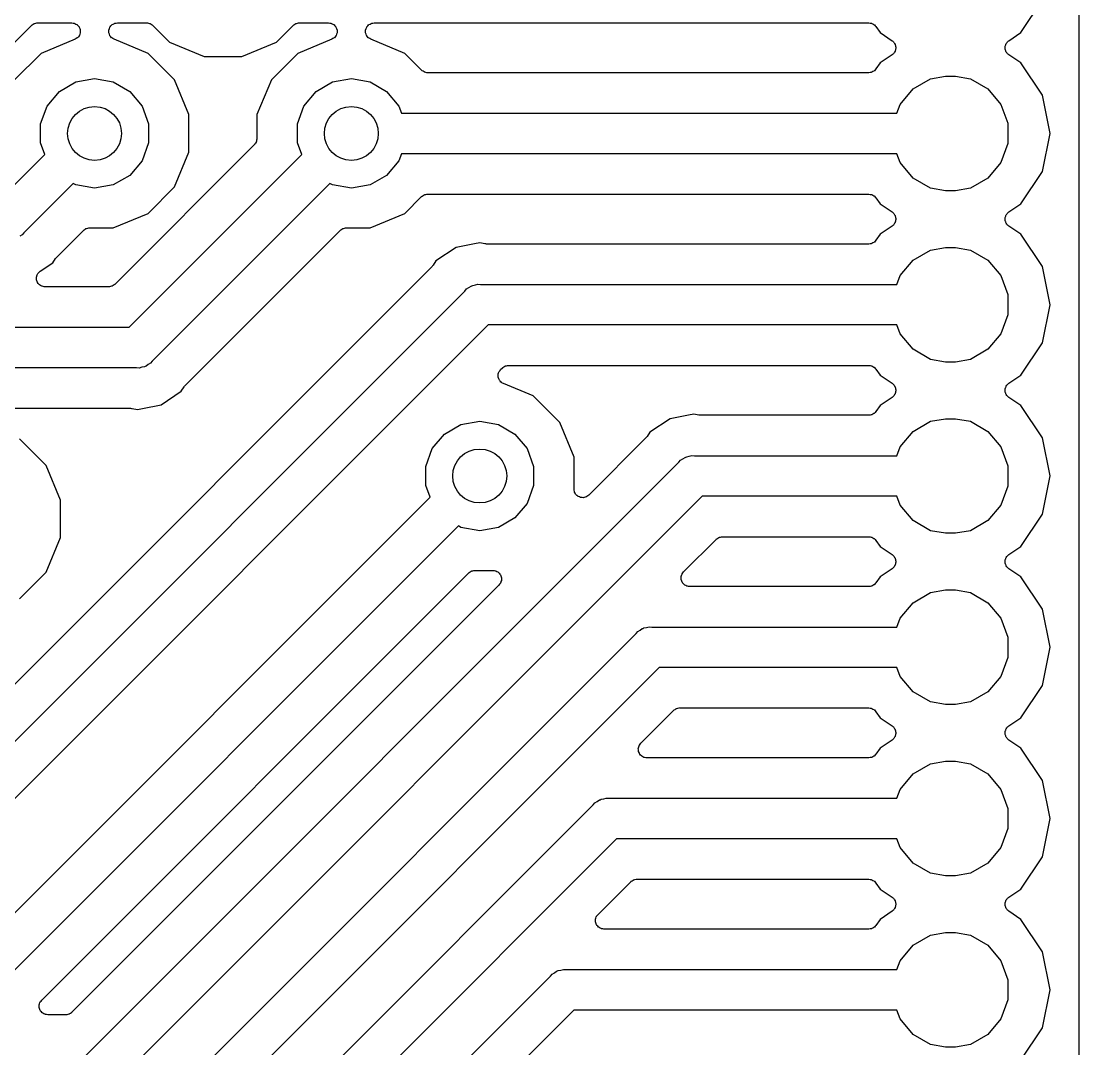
# Model space of a CAD drawing. Extents: x 64 to 244, y -149 to -41.
# Drawn here: x 114.48 to 130.18, y -89.14 to -73.9 of the extents above; entities that cross this region are included whole.
import ezdxf

# ---------------------------------------------------------------- set-up
doc = ezdxf.new("R2010")
doc.units = 0
doc.header["$MEASUREMENT"] = 0
doc.layers.add('BLACK', color=7, linetype='CONTINUOUS')

msp = doc.modelspace()

# ---------------------------------------------------------------- linework, layer by layer
at = {"layer": 'BLACK', "linetype": 'CONTINUOUS'}
for p, q in [((130.175, -41.402), (130.175, -148.463)), ((129.315, -74.0704), (129.636, -73.5908)), ((113.103, -75.4949), (114.636, -73.9622)), ((114.636, -73.9622), (114.64, -73.959)), ((114.64, -73.959), (114.644, -73.9547)), ((114.644, -73.9547), (114.658, -73.9464)), ((114.658, -73.9464), (114.672, -73.9369)), ((114.672, -73.9369), (114.677, -73.9355)), ((114.677, -73.9355), (114.682, -73.9327)), ((114.682, -73.9327), (114.698, -73.9298)), ((114.698, -73.9298), (114.714, -73.9255)), ((114.714, -73.9255), (114.72, -73.926)), ((114.72, -73.926), (114.725, -73.925)), ((114.725, -73.925), (115.232, -73.925)), ((115.232, -73.925), (115.251, -73.9284)), ((115.251, -73.9284), (115.271, -73.9309)), ((115.271, -73.9309), (115.273, -73.9322)), ((115.273, -73.9322), (115.276, -73.9327)), ((115.276, -73.9327), (115.293, -73.9423)), ((115.293, -73.9423), (115.31, -73.9512)), ((115.31, -73.9512), (115.312, -73.9533)), ((115.312, -73.9533), (115.314, -73.9547)), ((115.314, -73.9547), (115.327, -73.9695)), ((115.327, -73.9695), (115.34, -73.9838)), ((115.34, -73.9838), (115.341, -73.9864)), ((115.341, -73.9864), (115.342, -73.9885)), ((115.342, -73.9885), (115.349, -74.0067)), ((115.349, -74.0067), (115.356, -74.0245)), ((115.358, -74.0741), (115.351, -74.0922)), ((115.356, -74.0245), (115.357, -74.0273)), ((115.357, -74.0273), (115.358, -74.0299)), ((115.358, -74.0299), (115.358, -74.0493)), ((115.358, -74.0493), (115.358, -74.0686)), ((115.358, -74.0686), (115.358, -74.0712)), ((115.358, -74.0712), (115.358, -74.0741)), ((115.782, -74.0299), (115.783, -74.0273)), ((115.782, -74.0493), (115.782, -74.0299)), ((115.782, -74.0686), (115.782, -74.0493)), ((115.782, -74.0712), (115.782, -74.0686)), ((115.782, -74.0741), (115.782, -74.0712)), ((115.789, -74.0922), (115.782, -74.0741)), ((115.783, -74.0273), (115.784, -74.0245)), ((115.784, -74.0245), (115.791, -74.0067)), ((115.791, -74.0067), (115.798, -73.9885)), ((115.798, -73.9885), (115.799, -73.9864)), ((115.799, -73.9864), (115.8, -73.9838)), ((115.8, -73.9838), (115.813, -73.9695)), ((115.813, -73.9695), (115.826, -73.9547)), ((115.826, -73.9547), (115.828, -73.9533)), ((115.828, -73.9533), (115.83, -73.9512)), ((115.83, -73.9512), (115.847, -73.9423)), ((115.847, -73.9423), (115.864, -73.9327)), ((115.864, -73.9327), (115.867, -73.9322)), ((115.867, -73.9322), (115.869, -73.9309)), ((115.869, -73.9309), (115.889, -73.9284)), ((115.889, -73.9284), (115.908, -73.925)), ((115.908, -73.925), (116.342, -73.925)), ((116.342, -73.925), (116.348, -73.926)), ((116.348, -73.926), (116.354, -73.9255)), ((116.354, -73.9255), (116.37, -73.9298)), ((116.37, -73.9298), (116.386, -73.9327)), ((116.386, -73.9327), (116.391, -73.9355)), ((116.391, -73.9355), (116.396, -73.9369)), ((116.396, -73.9369), (116.41, -73.9464)), ((116.41, -73.9464), (116.424, -73.9547)), ((116.424, -73.9547), (116.428, -73.959)), ((116.428, -73.959), (116.432, -73.9622)), ((116.432, -73.9622), (116.682, -74.2119)), ((118.268, -74.2119), (118.518, -73.9622)), ((118.518, -73.9622), (118.522, -73.959)), ((118.522, -73.959), (118.526, -73.9547)), ((118.526, -73.9547), (118.54, -73.9464)), ((118.54, -73.9464), (118.554, -73.9369)), ((118.554, -73.9369), (118.559, -73.9355)), ((118.559, -73.9355), (118.564, -73.9327)), ((118.564, -73.9327), (118.58, -73.9298)), ((118.58, -73.9298), (118.596, -73.9255)), ((118.596, -73.9255), (118.602, -73.926)), ((118.602, -73.926), (118.608, -73.925)), ((118.608, -73.925), (119.042, -73.925)), ((119.042, -73.925), (119.061, -73.9284)), ((119.061, -73.9284), (119.081, -73.9309)), ((119.081, -73.9309), (119.083, -73.9322)), ((119.083, -73.9322), (119.086, -73.9327)), ((119.086, -73.9327), (119.103, -73.9423)), ((119.103, -73.9423), (119.12, -73.9512)), ((119.12, -73.9512), (119.122, -73.9533)), ((119.122, -73.9533), (119.124, -73.9547)), ((119.124, -73.9547), (119.137, -73.9695)), ((119.137, -73.9695), (119.15, -73.9838)), ((119.15, -73.9838), (119.151, -73.9864)), ((119.151, -73.9864), (119.152, -73.9885)), ((119.152, -73.9885), (119.159, -74.0067)), ((119.159, -74.0067), (119.166, -74.0245)), ((119.168, -74.0741), (119.161, -74.0922)), ((119.166, -74.0245), (119.167, -74.0273)), ((119.167, -74.0273), (119.168, -74.0299)), ((119.168, -74.0299), (119.168, -74.0493)), ((119.168, -74.0493), (119.168, -74.0686)), ((119.168, -74.0686), (119.168, -74.0712)), ((119.168, -74.0712), (119.168, -74.0741)), ((119.592, -74.0299), (119.593, -74.0273)), ((119.592, -74.0493), (119.592, -74.0299)), ((119.592, -74.0686), (119.592, -74.0493)), ((119.592, -74.0712), (119.592, -74.0686)), ((119.592, -74.0741), (119.592, -74.0712)), ((119.599, -74.0922), (119.592, -74.0741)), ((119.593, -74.0273), (119.594, -74.0245)), ((119.594, -74.0245), (119.601, -74.0067)), ((119.601, -74.0067), (119.608, -73.9885)), ((119.608, -73.9885), (119.609, -73.9864)), ((119.609, -73.9864), (119.61, -73.9838)), ((119.61, -73.9838), (119.623, -73.9695)), ((119.623, -73.9695), (119.636, -73.9547)), ((119.636, -73.9547), (119.638, -73.9533)), ((119.638, -73.9533), (119.64, -73.9512)), ((119.64, -73.9512), (119.657, -73.9423)), ((119.657, -73.9423), (119.674, -73.9327)), ((119.674, -73.9327), (119.677, -73.9322)), ((119.677, -73.9322), (119.679, -73.9309)), ((119.679, -73.9309), (119.699, -73.9284)), ((119.699, -73.9284), (119.718, -73.925)), ((119.718, -73.925), (127.06, -73.925)), ((127.06, -73.925), (127.077, -73.9281)), ((127.077, -73.9281), (127.095, -73.9301)), ((127.095, -73.9301), (127.099, -73.9319)), ((127.099, -73.9319), (127.103, -73.9327)), ((127.103, -73.9327), (127.119, -73.9416)), ((127.119, -73.9416), (127.135, -73.9496)), ((127.135, -73.9496), (127.138, -73.9526)), ((127.138, -73.9526), (127.141, -73.9547)), ((127.141, -73.9547), (127.153, -73.9685)), ((127.153, -73.9685), (127.165, -73.9814)), ((127.165, -73.9814), (127.225, -74.0704)), ((127.225, -74.0704), (127.403, -74.1894)), ((129.137, -74.1894), (129.315, -74.0704)), ((115.281, -74.1693), (114.777, -74.3781)), ((115.297, -74.1589), (115.281, -74.1693)), ((115.314, -74.1493), (115.297, -74.1589)), ((115.316, -74.1471), (115.314, -74.1493)), ((115.318, -74.1456), (115.316, -74.1471)), ((115.33, -74.1303), (115.318, -74.1456)), ((115.342, -74.1155), (115.33, -74.1303)), ((115.343, -74.1129), (115.342, -74.1155)), ((115.345, -74.1106), (115.343, -74.1129)), ((115.351, -74.0922), (115.345, -74.1106)), ((115.795, -74.1106), (115.789, -74.0922)), ((115.797, -74.1129), (115.795, -74.1106)), ((115.798, -74.1155), (115.797, -74.1129)), ((115.81, -74.1303), (115.798, -74.1155)), ((115.822, -74.1456), (115.81, -74.1303)), ((115.824, -74.1471), (115.822, -74.1456)), ((115.826, -74.1493), (115.824, -74.1471)), ((115.843, -74.159), (115.826, -74.1493)), ((115.859, -74.1693), (115.843, -74.159)), ((116.363, -74.3781), (115.859, -74.1693)), ((116.682, -74.2119), (117.197, -74.425)), ((117.753, -74.425), (118.268, -74.2119)), ((119.091, -74.1693), (118.587, -74.3781)), ((119.107, -74.1589), (119.091, -74.1693)), ((119.124, -74.1493), (119.107, -74.1589)), ((119.126, -74.1471), (119.124, -74.1493)), ((119.128, -74.1456), (119.126, -74.1471)), ((119.14, -74.1303), (119.128, -74.1456)), ((119.152, -74.1155), (119.14, -74.1303)), ((119.153, -74.1129), (119.152, -74.1155)), ((119.155, -74.1106), (119.153, -74.1129)), ((119.161, -74.0922), (119.155, -74.1106)), ((119.605, -74.1106), (119.599, -74.0922)), ((119.607, -74.1129), (119.605, -74.1106)), ((119.608, -74.1155), (119.607, -74.1129)), ((119.62, -74.1303), (119.608, -74.1155)), ((119.632, -74.1456), (119.62, -74.1303)), ((119.634, -74.1471), (119.632, -74.1456)), ((119.636, -74.1493), (119.634, -74.1471)), ((119.653, -74.159), (119.636, -74.1493)), ((119.669, -74.1693), (119.653, -74.159)), ((120.173, -74.3781), (119.669, -74.1693)), ((127.403, -74.1894), (127.413, -74.199)), ((127.413, -74.199), (127.424, -74.2072)), ((127.424, -74.2072), (127.429, -74.2141)), ((127.429, -74.2141), (127.435, -74.2199)), ((127.435, -74.2199), (127.441, -74.2323)), ((127.441, -74.2323), (127.448, -74.2439)), ((129.092, -74.2439), (129.099, -74.2323)), ((129.099, -74.2323), (129.105, -74.2199)), ((129.105, -74.2199), (129.111, -74.2141)), ((129.111, -74.2141), (129.116, -74.2072)), ((129.116, -74.2072), (129.127, -74.199)), ((129.127, -74.199), (129.137, -74.1894)), ((114.777, -74.3781), (114.383, -74.772)), ((116.757, -74.772), (116.363, -74.3781)), ((118.587, -74.3781), (118.193, -74.772)), ((120.423, -74.6278), (120.173, -74.3781)), ((127.413, -74.391), (127.403, -74.4006)), ((127.424, -74.3828), (127.413, -74.391)), ((127.429, -74.3759), (127.424, -74.3828)), ((127.435, -74.3701), (127.429, -74.3759)), ((127.441, -74.3577), (127.435, -74.3701)), ((127.448, -74.3461), (127.441, -74.3577)), ((127.448, -74.2439), (127.45, -74.252)), ((127.45, -74.338), (127.448, -74.3461)), ((127.45, -74.252), (127.454, -74.2595)), ((127.454, -74.3305), (127.45, -74.338)), ((127.454, -74.2595), (127.456, -74.2732)), ((127.456, -74.3168), (127.454, -74.3305)), ((127.456, -74.2732), (127.459, -74.2867)), ((127.459, -74.3033), (127.456, -74.3168)), ((127.459, -74.2867), (127.458, -74.295)), ((127.458, -74.295), (127.459, -74.3033)), ((129.081, -74.2867), (129.084, -74.2732)), ((129.082, -74.295), (129.081, -74.2867)), ((129.081, -74.3033), (129.082, -74.295)), ((129.084, -74.3168), (129.081, -74.3033)), ((129.084, -74.2732), (129.086, -74.2595)), ((129.086, -74.3305), (129.084, -74.3168)), ((129.086, -74.2595), (129.09, -74.252)), ((129.09, -74.338), (129.086, -74.3305)), ((129.09, -74.252), (129.092, -74.2439)), ((129.092, -74.3461), (129.09, -74.338)), ((129.099, -74.3577), (129.092, -74.3461)), ((129.105, -74.3701), (129.099, -74.3577)), ((129.111, -74.3759), (129.105, -74.3701)), ((129.116, -74.3828), (129.111, -74.3759)), ((129.127, -74.391), (129.116, -74.3828)), ((129.137, -74.4006), (129.127, -74.391)), ((117.197, -74.425), (117.753, -74.425)), ((127.225, -74.5196), (127.165, -74.6086)), ((127.403, -74.4006), (127.225, -74.5196)), ((129.315, -74.5196), (129.137, -74.4006)), ((129.636, -74.9992), (129.315, -74.5196)), ((120.427, -74.631), (120.423, -74.6278)), ((120.431, -74.6353), (120.427, -74.631)), ((120.445, -74.6436), (120.431, -74.6353)), ((120.459, -74.6531), (120.445, -74.6436)), ((120.464, -74.6545), (120.459, -74.6531)), ((120.469, -74.6573), (120.464, -74.6545)), ((120.485, -74.6602), (120.469, -74.6573)), ((120.501, -74.6645), (120.485, -74.6602)), ((120.507, -74.664), (120.501, -74.6645)), ((120.513, -74.665), (120.507, -74.664)), ((127.06, -74.665), (120.513, -74.665)), ((127.077, -74.6619), (127.06, -74.665)), ((127.095, -74.6599), (127.077, -74.6619)), ((127.099, -74.6581), (127.095, -74.6599)), ((127.103, -74.6573), (127.099, -74.6581)), ((127.119, -74.6484), (127.103, -74.6573)), ((127.135, -74.6404), (127.119, -74.6484)), ((127.138, -74.6374), (127.135, -74.6404)), ((127.141, -74.6353), (127.138, -74.6374)), ((127.153, -74.6215), (127.141, -74.6353)), ((127.165, -74.6086), (127.153, -74.6215)), ((115.048, -74.9427), (115.292, -74.8016)), ((115.292, -74.8016), (115.57, -74.7527)), ((115.57, -74.7527), (115.848, -74.8016)), ((115.848, -74.8016), (116.092, -74.9427)), ((116.97, -75.2865), (116.757, -74.772)), ((118.193, -74.772), (117.98, -75.2865)), ((118.858, -74.9427), (119.102, -74.8016)), ((119.102, -74.8016), (119.38, -74.7527)), ((119.38, -74.7527), (119.658, -74.8016)), ((119.658, -74.8016), (119.902, -74.9427)), ((127.715, -74.9038), (127.975, -74.7539)), ((127.975, -74.7539), (128.196, -74.715)), ((128.196, -74.715), (128.344, -74.715)), ((128.344, -74.715), (128.565, -74.7539)), ((128.565, -74.7539), (128.825, -74.9038)), ((114.866, -75.1588), (115.048, -74.9427)), ((116.092, -74.9427), (116.274, -75.1588)), ((118.676, -75.1588), (118.858, -74.9427)), ((119.902, -74.9427), (120.084, -75.1588)), ((127.523, -75.1334), (127.715, -74.9038)), ((128.825, -74.9038), (129.017, -75.1334)), ((129.748, -75.565), (129.636, -74.9992)), ((114.77, -75.4239), (114.866, -75.1588)), ((116.274, -75.1588), (116.37, -75.4239)), ((118.58, -75.4239), (118.676, -75.1588)), ((120.084, -75.1588), (120.122, -75.265)), ((127.475, -75.265), (127.523, -75.1334)), ((129.017, -75.1334), (129.12, -75.4151)), ((116.97, -75.8435), (116.97, -75.2865)), ((117.98, -75.2865), (117.98, -75.6396)), ((120.122, -75.265), (127.475, -75.265)), ((114.77, -75.7061), (114.77, -75.4239)), ((116.37, -75.4239), (116.37, -75.7061)), ((118.58, -75.7061), (118.58, -75.4239)), ((129.12, -75.4151), (129.12, -75.7149)), ((117.98, -75.6396), (117.979, -75.6451)), ((117.979, -75.6451), (117.98, -75.6507)), ((129.636, -76.1308), (129.748, -75.565)), ((114.833, -75.8781), (114.77, -75.7061)), ((117.943, -75.7294), (115.869, -77.8028)), ((116.37, -75.7061), (116.274, -75.9712)), ((117.946, -75.7248), (117.943, -75.7294)), ((117.95, -75.7212), (117.946, -75.7248)), ((117.959, -75.7069), (117.95, -75.7212)), ((117.968, -75.6933), (117.959, -75.7069)), ((117.97, -75.6879), (117.968, -75.6933)), ((117.972, -75.683), (117.97, -75.6879)), ((117.975, -75.6667), (117.972, -75.683)), ((117.98, -75.6507), (117.975, -75.6667)), ((118.643, -75.8781), (118.58, -75.7061)), ((129.12, -75.7149), (129.017, -75.9966)), ((114.176, -76.535), (114.833, -75.8781)), ((116.081, -78.44), (118.643, -75.8781)), ((116.757, -76.358), (116.97, -75.8435)), ((120.122, -75.865), (120.084, -75.9712)), ((127.475, -75.865), (120.122, -75.865)), ((127.523, -75.9966), (127.475, -75.865)), ((116.274, -75.9712), (116.092, -76.1873)), ((120.084, -75.9712), (119.902, -76.1873)), ((127.715, -76.2262), (127.523, -75.9966)), ((129.017, -75.9966), (128.825, -76.2262)), ((116.092, -76.1873), (115.848, -76.3284)), ((119.902, -76.1873), (119.658, -76.3284)), ((127.975, -76.3761), (127.715, -76.2262)), ((128.825, -76.2262), (128.565, -76.3761)), ((129.315, -76.6104), (129.636, -76.1308)), ((115.253, -76.3059), (114.521, -77.0379)), ((115.292, -76.3284), (115.253, -76.3059)), ((115.57, -76.3773), (115.292, -76.3284)), ((115.848, -76.3284), (115.57, -76.3773)), ((116.363, -76.7519), (116.757, -76.358)), ((119.063, -76.3059), (116.426, -78.9429)), ((119.102, -76.3284), (119.063, -76.3059)), ((119.38, -76.3773), (119.102, -76.3284)), ((119.658, -76.3284), (119.38, -76.3773)), ((128.196, -76.415), (127.975, -76.3761)), ((128.344, -76.415), (128.196, -76.415)), ((128.565, -76.3761), (128.344, -76.415)), ((120.173, -76.7519), (120.423, -76.5022)), ((120.423, -76.5022), (120.427, -76.499)), ((120.427, -76.499), (120.431, -76.4947)), ((120.431, -76.4947), (120.445, -76.4864)), ((120.445, -76.4864), (120.459, -76.4769)), ((120.459, -76.4769), (120.464, -76.4755)), ((120.464, -76.4755), (120.469, -76.4727)), ((120.469, -76.4727), (120.485, -76.4698)), ((120.485, -76.4698), (120.501, -76.4655)), ((120.501, -76.4655), (120.507, -76.466)), ((120.507, -76.466), (120.513, -76.465)), ((120.513, -76.465), (127.06, -76.465)), ((127.06, -76.465), (127.077, -76.4681)), ((127.077, -76.4681), (127.095, -76.4701)), ((127.095, -76.4701), (127.099, -76.4719)), ((127.099, -76.4719), (127.103, -76.4727)), ((127.103, -76.4727), (127.119, -76.4816)), ((127.119, -76.4816), (127.135, -76.4896)), ((127.135, -76.4896), (127.138, -76.4926)), ((127.138, -76.4926), (127.141, -76.4947)), ((127.141, -76.4947), (127.153, -76.5085)), ((127.153, -76.5085), (127.165, -76.5214)), ((127.165, -76.5214), (127.225, -76.6104)), ((127.225, -76.6104), (127.403, -76.7294)), ((127.403, -76.7294), (127.413, -76.739)), ((127.413, -76.739), (127.424, -76.7472)), ((129.116, -76.7472), (129.127, -76.739)), ((129.127, -76.739), (129.137, -76.7294)), ((129.137, -76.7294), (129.315, -76.6104)), ((115.848, -76.965), (116.363, -76.7519)), ((119.658, -76.965), (120.173, -76.7519)), ((127.424, -76.7472), (127.429, -76.7541)), ((127.429, -76.7541), (127.435, -76.7599)), ((127.435, -76.7599), (127.441, -76.7723)), ((127.441, -76.8977), (127.435, -76.9101)), ((127.441, -76.7723), (127.448, -76.7839)), ((127.448, -76.8861), (127.441, -76.8977)), ((127.448, -76.7839), (127.45, -76.792)), ((127.45, -76.878), (127.448, -76.8861)), ((127.45, -76.792), (127.454, -76.7995)), ((127.454, -76.8705), (127.45, -76.878)), ((127.454, -76.7995), (127.456, -76.8132)), ((127.456, -76.8568), (127.454, -76.8705)), ((127.456, -76.8132), (127.459, -76.8267)), ((127.459, -76.8433), (127.456, -76.8568)), ((127.459, -76.8267), (127.458, -76.835)), ((127.458, -76.835), (127.459, -76.8433)), ((129.081, -76.8267), (129.084, -76.8132)), ((129.082, -76.835), (129.081, -76.8267)), ((129.081, -76.8433), (129.082, -76.835)), ((129.084, -76.8568), (129.081, -76.8433)), ((129.084, -76.8132), (129.086, -76.7995)), ((129.086, -76.8705), (129.084, -76.8568)), ((129.086, -76.7995), (129.09, -76.792)), ((129.09, -76.878), (129.086, -76.8705)), ((129.09, -76.792), (129.092, -76.7839)), ((129.092, -76.8861), (129.09, -76.878)), ((129.092, -76.7839), (129.099, -76.7723)), ((129.099, -76.8977), (129.092, -76.8861)), ((129.099, -76.7723), (129.105, -76.7599)), ((129.105, -76.9101), (129.099, -76.8977)), ((129.105, -76.7599), (129.111, -76.7541)), ((129.111, -76.7541), (129.116, -76.7472)), ((114.521, -77.0379), (114.496, -77.0684)), ((115.008, -77.3999), (115.406, -77.0022)), ((115.406, -77.0022), (115.41, -76.999)), ((115.41, -76.999), (115.414, -76.9947)), ((115.414, -76.9947), (115.428, -76.9864)), ((115.428, -76.9864), (115.442, -76.9769)), ((115.442, -76.9769), (115.447, -76.9755)), ((115.447, -76.9755), (115.452, -76.9727)), ((115.452, -76.9727), (115.468, -76.9698)), ((115.468, -76.9698), (115.484, -76.9655)), ((115.484, -76.9655), (115.49, -76.966)), ((115.49, -76.966), (115.495, -76.965)), ((115.495, -76.965), (115.848, -76.965)), ((116.913, -79.3049), (119.216, -77.0022)), ((119.216, -77.0022), (119.22, -76.999)), ((119.22, -76.999), (119.224, -76.9947)), ((119.224, -76.9947), (119.238, -76.9864)), ((119.238, -76.9864), (119.252, -76.9769)), ((119.252, -76.9769), (119.257, -76.9755)), ((119.257, -76.9755), (119.262, -76.9727)), ((119.262, -76.9727), (119.278, -76.9698)), ((119.278, -76.9698), (119.294, -76.9655)), ((119.294, -76.9655), (119.3, -76.966)), ((119.3, -76.966), (119.305, -76.965)), ((119.305, -76.965), (119.658, -76.965)), ((127.225, -77.0596), (127.165, -77.1486)), ((127.403, -76.9406), (127.225, -77.0596)), ((127.413, -76.931), (127.403, -76.9406)), ((127.424, -76.9228), (127.413, -76.931)), ((127.429, -76.9159), (127.424, -76.9228)), ((127.435, -76.9101), (127.429, -76.9159)), ((129.111, -76.9159), (129.105, -76.9101)), ((129.116, -76.9228), (129.111, -76.9159)), ((129.127, -76.931), (129.116, -76.9228)), ((129.137, -76.9406), (129.127, -76.931)), ((129.315, -77.0596), (129.137, -76.9406)), ((129.636, -77.5392), (129.315, -77.0596)), ((114.496, -77.0684), (114.461, -77.0883)), ((121.209, -77.2026), (120.934, -77.2572)), ((121.285, -77.1874), (121.209, -77.2026)), ((121.361, -77.2026), (121.285, -77.1874)), ((121.374, -77.2028), (121.361, -77.2026)), ((121.386, -77.205), (121.374, -77.2028)), ((127.06, -77.205), (121.386, -77.205)), ((127.077, -77.2019), (127.06, -77.205)), ((127.095, -77.1999), (127.077, -77.2019)), ((127.099, -77.1981), (127.095, -77.1999)), ((127.103, -77.1973), (127.099, -77.1981)), ((127.119, -77.1884), (127.103, -77.1973)), ((127.135, -77.1804), (127.119, -77.1884)), ((127.138, -77.1774), (127.135, -77.1804)), ((127.141, -77.1753), (127.138, -77.1774)), ((127.153, -77.1615), (127.141, -77.1753)), ((127.165, -77.1486), (127.153, -77.1615)), ((120.934, -77.2572), (120.636, -77.4561)), ((127.715, -77.4438), (127.975, -77.2939)), ((127.975, -77.2939), (128.196, -77.255)), ((128.196, -77.255), (128.344, -77.255)), ((128.344, -77.255), (128.565, -77.2939)), ((128.565, -77.2939), (128.825, -77.4438)), ((114.764, -77.6074), (114.949, -77.4839)), ((114.949, -77.4839), (114.992, -77.4191)), ((114.992, -77.4191), (115.001, -77.4101)), ((115.001, -77.4101), (115.008, -77.3999)), ((120.584, -77.5299), (120.577, -77.5401)), ((120.593, -77.5209), (120.584, -77.5299)), ((120.636, -77.4561), (120.593, -77.5209)), ((127.523, -77.6734), (127.715, -77.4438)), ((128.825, -77.4438), (129.017, -77.6734)), ((120.577, -77.5401), (112.44, -85.6768)), ((114.709, -77.6909), (114.712, -77.6844)), ((114.712, -77.6844), (114.713, -77.6775)), ((114.713, -77.6775), (114.719, -77.6638)), ((114.719, -77.6638), (114.725, -77.6495)), ((114.725, -77.6495), (114.729, -77.6442)), ((114.729, -77.6442), (114.732, -77.6379)), ((114.732, -77.6379), (114.743, -77.6274)), ((114.743, -77.6274), (114.753, -77.6157)), ((114.753, -77.6157), (114.759, -77.6122)), ((114.759, -77.6122), (114.764, -77.6074)), ((127.475, -77.805), (127.523, -77.6734)), ((129.017, -77.6734), (129.12, -77.9551)), ((129.748, -78.105), (129.636, -77.5392)), ((114.708, -77.7213), (114.709, -77.7062)), ((114.709, -77.7281), (114.708, -77.7213)), ((114.709, -77.7062), (114.709, -77.6909)), ((114.709, -77.7351), (114.709, -77.7281)), ((114.715, -77.7494), (114.709, -77.7351)), ((114.718, -77.7641), (114.715, -77.7494)), ((114.722, -77.7699), (114.718, -77.7641)), ((114.725, -77.7765), (114.722, -77.7699)), ((114.734, -77.7882), (114.725, -77.7765)), ((114.743, -77.8008), (114.734, -77.7882)), ((114.748, -77.8049), (114.743, -77.8008)), ((114.753, -77.8103), (114.748, -77.8049)), ((114.766, -77.8179), (114.753, -77.8103)), ((114.778, -77.8269), (114.766, -77.8179)), ((114.785, -77.8289), (114.778, -77.8269)), ((114.791, -77.8323), (114.785, -77.8289)), ((114.806, -77.835), (114.791, -77.8323)), ((114.821, -77.8392), (114.806, -77.835)), ((114.828, -77.8388), (114.821, -77.8392)), ((114.835, -77.84), (114.828, -77.8388)), ((115.78, -77.84), (114.835, -77.84)), ((115.785, -77.839), (115.78, -77.84)), ((115.791, -77.8395), (115.785, -77.839)), ((115.807, -77.8352), (115.791, -77.8395)), ((115.823, -77.8323), (115.807, -77.8352)), ((115.828, -77.8295), (115.823, -77.8323)), ((115.833, -77.8281), (115.828, -77.8295)), ((115.847, -77.8186), (115.833, -77.8281)), ((115.861, -77.8103), (115.847, -77.8186)), ((115.865, -77.806), (115.861, -77.8103)), ((115.869, -77.8028), (115.865, -77.806)), ((121.124, -77.8517), (121.156, -77.8289)), ((121.156, -77.8289), (121.169, -77.8254)), ((121.169, -77.8254), (121.181, -77.8187)), ((121.181, -77.8187), (121.22, -77.8118)), ((121.22, -77.8118), (121.258, -77.8015)), ((121.258, -77.8015), (121.298, -77.805)), ((121.298, -77.805), (127.475, -77.805)), ((112.652, -86.314), (121.064, -77.9021)), ((121.064, -77.9021), (121.089, -77.8716)), ((121.089, -77.8716), (121.124, -77.8517)), ((129.12, -77.9551), (129.12, -78.2549)), ((129.636, -78.6708), (129.748, -78.105)), ((129.12, -78.2549), (129.017, -78.5366)), ((99.8193, -78.44), (116.081, -78.44)), ((121.409, -78.405), (112.997, -86.8169)), ((127.475, -78.405), (121.409, -78.405)), ((127.523, -78.5366), (127.475, -78.405)), ((127.715, -78.7662), (127.523, -78.5366)), ((129.017, -78.5366), (128.825, -78.7662)), ((127.975, -78.9161), (127.715, -78.7662)), ((128.825, -78.7662), (128.565, -78.9161)), ((129.315, -79.1504), (129.636, -78.6708)), ((116.426, -78.9429), (116.401, -78.9734)), ((128.196, -78.955), (127.975, -78.9161)), ((128.565, -78.9161), (128.344, -78.955)), ((116.192, -79.04), (99.7081, -79.04)), ((116.232, -79.0435), (116.192, -79.04)), ((116.27, -79.0332), (116.232, -79.0435)), ((116.309, -79.0263), (116.27, -79.0332)), ((116.321, -79.0196), (116.309, -79.0263)), ((116.334, -79.0161), (116.321, -79.0196)), ((116.366, -78.9933), (116.334, -79.0161)), ((116.401, -78.9734), (116.366, -78.9933)), ((121.57, -79.1041), (121.574, -79.0972)), ((121.574, -79.0972), (121.578, -79.0895)), ((121.578, -79.0895), (121.587, -79.0793)), ((121.587, -79.0793), (121.595, -79.0679)), ((121.595, -79.0679), (121.621, -79.0422)), ((121.621, -79.0422), (121.625, -79.039)), ((121.625, -79.039), (121.629, -79.0347)), ((121.629, -79.0347), (121.643, -79.0264)), ((121.643, -79.0264), (121.657, -79.0169)), ((121.657, -79.0169), (121.662, -79.0155)), ((121.662, -79.0155), (121.667, -79.0127)), ((121.667, -79.0127), (121.683, -79.0098)), ((121.683, -79.0098), (121.699, -79.0055)), ((121.699, -79.0055), (121.705, -79.006)), ((121.705, -79.006), (121.71, -79.005)), ((121.71, -79.005), (127.06, -79.005)), ((127.06, -79.005), (127.077, -79.0081)), ((127.077, -79.0081), (127.095, -79.0101)), ((127.095, -79.0101), (127.099, -79.0119)), ((127.099, -79.0119), (127.103, -79.0127)), ((127.103, -79.0127), (127.119, -79.0216)), ((127.119, -79.0216), (127.135, -79.0296)), ((127.135, -79.0296), (127.138, -79.0326)), ((127.138, -79.0326), (127.141, -79.0347)), ((127.141, -79.0347), (127.153, -79.0485)), ((127.153, -79.0485), (127.165, -79.0614)), ((127.165, -79.0614), (127.225, -79.1504)), ((128.344, -78.955), (128.196, -78.955)), ((121.558, -79.1467), (121.56, -79.1386)), ((121.559, -79.1605), (121.558, -79.1467)), ((121.559, -79.1743), (121.559, -79.1605)), ((121.561, -79.1823), (121.559, -79.1743)), ((121.56, -79.1386), (121.561, -79.1302)), ((121.561, -79.1302), (121.566, -79.1174)), ((121.562, -79.1906), (121.561, -79.1823)), ((121.568, -79.2032), (121.562, -79.1906)), ((121.566, -79.1174), (121.57, -79.1041)), ((121.572, -79.2164), (121.568, -79.2032)), ((121.577, -79.223), (121.572, -79.2164)), ((121.581, -79.2306), (121.577, -79.223)), ((121.59, -79.2404), (121.581, -79.2306)), ((121.599, -79.2514), (121.59, -79.2404)), ((121.606, -79.2559), (121.599, -79.2514)), ((121.612, -79.2618), (121.606, -79.2559)), ((127.225, -79.1504), (127.403, -79.2694)), ((129.137, -79.2694), (129.315, -79.1504)), ((116.556, -79.5878), (116.854, -79.3889)), ((116.854, -79.3889), (116.897, -79.3241)), ((116.897, -79.3241), (116.906, -79.3151)), ((116.906, -79.3151), (116.913, -79.3049)), ((121.624, -79.2676), (121.612, -79.2618)), ((121.636, -79.2751), (121.624, -79.2676)), ((122.078, -79.4581), (121.636, -79.2751)), ((127.403, -79.2694), (127.413, -79.279)), ((127.413, -79.279), (127.424, -79.2872)), ((127.424, -79.2872), (127.429, -79.2941)), ((127.429, -79.2941), (127.435, -79.2999)), ((127.435, -79.2999), (127.441, -79.3123)), ((127.441, -79.3123), (127.448, -79.3239)), ((127.448, -79.3239), (127.45, -79.332)), ((127.45, -79.332), (127.454, -79.3395)), ((127.454, -79.4105), (127.45, -79.418)), ((127.454, -79.3395), (127.456, -79.3532)), ((127.456, -79.3968), (127.454, -79.4105)), ((127.456, -79.3532), (127.459, -79.3667)), ((127.459, -79.3833), (127.456, -79.3968)), ((127.459, -79.3667), (127.458, -79.375)), ((127.458, -79.375), (127.459, -79.3833)), ((129.081, -79.3667), (129.084, -79.3532)), ((129.082, -79.375), (129.081, -79.3667)), ((129.081, -79.3833), (129.082, -79.375)), ((129.084, -79.3968), (129.081, -79.3833)), ((129.084, -79.3532), (129.086, -79.3395)), ((129.086, -79.4105), (129.084, -79.3968)), ((129.086, -79.3395), (129.09, -79.332)), ((129.09, -79.418), (129.086, -79.4105)), ((129.09, -79.332), (129.092, -79.3239)), ((129.092, -79.3239), (129.099, -79.3123)), ((129.099, -79.3123), (129.105, -79.2999)), ((129.105, -79.2999), (129.111, -79.2941)), ((129.111, -79.2941), (129.116, -79.2872)), ((129.116, -79.2872), (129.127, -79.279)), ((129.127, -79.279), (129.137, -79.2694)), ((122.472, -79.852), (122.078, -79.4581)), ((127.403, -79.4806), (127.225, -79.5996)), ((127.413, -79.471), (127.403, -79.4806)), ((127.424, -79.4628), (127.413, -79.471)), ((127.429, -79.4559), (127.424, -79.4628)), ((127.435, -79.4501), (127.429, -79.4559)), ((127.441, -79.4377), (127.435, -79.4501)), ((127.448, -79.4261), (127.441, -79.4377)), ((127.45, -79.418), (127.448, -79.4261)), ((129.092, -79.4261), (129.09, -79.418)), ((129.099, -79.4377), (129.092, -79.4261)), ((129.105, -79.4501), (129.099, -79.4377)), ((129.111, -79.4559), (129.105, -79.4501)), ((129.116, -79.4628), (129.111, -79.4559)), ((129.127, -79.471), (129.116, -79.4628)), ((129.137, -79.4806), (129.127, -79.471)), ((129.315, -79.5996), (129.137, -79.4806)), ((114.003, -79.64), (116.104, -79.64)), ((116.104, -79.64), (116.116, -79.6422)), ((116.116, -79.6422), (116.129, -79.6424)), ((116.129, -79.6424), (116.205, -79.6576)), ((116.205, -79.6576), (116.281, -79.6424)), ((116.281, -79.6424), (116.556, -79.5878)), ((116.281, -79.6424), (116.281, -79.6424)), ((124.46, -79.7274), (124.384, -79.7426)), ((124.536, -79.7426), (124.46, -79.7274)), ((127.135, -79.7204), (127.119, -79.7284)), ((127.138, -79.7174), (127.135, -79.7204)), ((127.141, -79.7153), (127.138, -79.7174)), ((127.153, -79.7015), (127.141, -79.7153)), ((127.165, -79.6886), (127.153, -79.7015)), ((127.225, -79.5996), (127.165, -79.6886)), ((129.636, -80.0792), (129.315, -79.5996)), ((120.763, -80.0227), (121.007, -79.8816)), ((121.007, -79.8816), (121.285, -79.8327)), ((121.285, -79.8327), (121.563, -79.8816)), ((121.563, -79.8816), (121.807, -80.0227)), ((122.685, -80.3665), (122.472, -79.852)), ((124.109, -79.7972), (123.811, -79.9961)), ((124.384, -79.7426), (124.109, -79.7972)), ((124.384, -79.7426), (124.384, -79.7426)), ((124.549, -79.7428), (124.536, -79.7426)), ((124.561, -79.745), (124.549, -79.7428)), ((127.06, -79.745), (124.561, -79.745)), ((127.077, -79.7419), (127.06, -79.745)), ((127.095, -79.7399), (127.077, -79.7419)), ((127.099, -79.7381), (127.095, -79.7399)), ((127.103, -79.7373), (127.099, -79.7381)), ((127.119, -79.7284), (127.103, -79.7373)), ((127.715, -79.9838), (127.975, -79.8339)), ((127.975, -79.8339), (128.196, -79.795)), ((128.196, -79.795), (128.344, -79.795)), ((128.344, -79.795), (128.565, -79.8339)), ((128.565, -79.8339), (128.825, -79.9838)), ((120.581, -80.2388), (120.763, -80.0227)), ((121.807, -80.0227), (121.989, -80.2388)), ((123.811, -79.9961), (123.768, -80.0609)), ((127.523, -80.2134), (127.715, -79.9838)), ((128.825, -79.9838), (129.017, -80.2134)), ((114.852, -80.487), (114.458, -80.0931)), ((123.752, -80.0801), (122.902, -80.9304)), ((123.759, -80.0699), (123.752, -80.0801)), ((123.768, -80.0609), (123.759, -80.0699)), ((129.748, -80.645), (129.636, -80.0792)), ((120.485, -80.5039), (120.581, -80.2388)), ((121.989, -80.2388), (122.085, -80.5039)), ((124.356, -80.3587), (124.395, -80.3518)), ((124.395, -80.3518), (124.433, -80.3415)), ((124.433, -80.3415), (124.473, -80.345)), ((124.473, -80.345), (127.475, -80.345)), ((127.475, -80.345), (127.523, -80.2134)), ((129.017, -80.2134), (129.12, -80.4951)), ((115.065, -81.0015), (114.852, -80.487)), ((115.446, -89.235), (124.239, -80.4421)), ((120.485, -80.7861), (120.485, -80.5039)), ((122.085, -80.5039), (122.085, -80.7861)), ((122.685, -80.8406), (122.685, -80.3665)), ((124.239, -80.4421), (124.264, -80.4116)), ((124.264, -80.4116), (124.299, -80.3917)), ((124.299, -80.3917), (124.331, -80.3689)), ((124.331, -80.3689), (124.344, -80.3654)), ((124.344, -80.3654), (124.356, -80.3587)), ((129.12, -80.4951), (129.12, -80.7949)), ((129.636, -81.2108), (129.748, -80.645)), ((120.548, -80.9581), (120.485, -80.7861)), ((122.085, -80.7861), (121.989, -81.0512)), ((129.12, -80.7949), (129.017, -81.0766)), ((113.541, -87.965), (120.548, -80.9581)), ((124.584, -80.945), (115.791, -89.7379)), ((122.688, -80.8569), (122.685, -80.8406)), ((122.689, -80.8735), (122.688, -80.8569)), ((122.692, -80.8785), (122.689, -80.8735)), ((122.693, -80.884), (122.692, -80.8785)), ((122.701, -80.8984), (122.693, -80.884)), ((122.708, -80.9134), (122.701, -80.8984)), ((122.712, -80.9174), (122.708, -80.9134)), ((122.715, -80.9222), (122.712, -80.9174)), ((122.727, -80.9329), (122.715, -80.9222)), ((122.739, -80.9446), (122.727, -80.9329)), ((122.744, -80.947), (122.739, -80.9446)), ((122.748, -80.9506), (122.744, -80.947)), ((122.764, -80.9563), (122.748, -80.9506)), ((122.779, -80.9633), (122.764, -80.9563)), ((122.785, -80.9638), (122.779, -80.9633)), ((122.79, -80.9657), (122.785, -80.9638)), ((122.807, -80.9657), (122.79, -80.9657)), ((122.823, -80.9671), (122.807, -80.9657)), ((122.828, -80.9657), (122.823, -80.9671)), ((122.834, -80.9657), (122.828, -80.9657)), ((122.85, -80.96), (122.834, -80.9657)), ((122.866, -80.9557), (122.85, -80.96)), ((122.87, -80.9525), (122.866, -80.9557)), ((122.875, -80.9506), (122.87, -80.9525)), ((122.888, -80.9399), (122.875, -80.9506)), ((122.902, -80.9304), (122.888, -80.9399)), ((127.475, -80.945), (124.584, -80.945)), ((127.523, -81.0766), (127.475, -80.945)), ((115.065, -81.5585), (115.065, -81.0015)), ((121.989, -81.0512), (121.807, -81.2673)), ((127.715, -81.3062), (127.523, -81.0766)), ((129.017, -81.0766), (128.825, -81.3062)), ((121.807, -81.2673), (121.563, -81.4084)), ((129.315, -81.6904), (129.636, -81.2108)), ((120.968, -81.3859), (113.886, -88.4679)), ((121.007, -81.4084), (120.968, -81.3859)), ((121.285, -81.4573), (121.007, -81.4084)), ((121.563, -81.4084), (121.285, -81.4573)), ((127.975, -81.4561), (127.715, -81.3062)), ((128.825, -81.3062), (128.565, -81.4561)), ((114.852, -82.073), (115.065, -81.5585)), ((124.31, -82.0682), (124.796, -81.5822)), ((124.796, -81.5822), (124.8, -81.579)), ((124.8, -81.579), (124.804, -81.5747)), ((124.804, -81.5747), (124.818, -81.5664)), ((124.818, -81.5664), (124.832, -81.5569)), ((124.832, -81.5569), (124.837, -81.5555)), ((124.837, -81.5555), (124.842, -81.5527)), ((124.842, -81.5527), (124.858, -81.5498)), ((124.858, -81.5498), (124.874, -81.5455)), ((124.874, -81.5455), (124.88, -81.546)), ((124.88, -81.546), (124.885, -81.545)), ((124.885, -81.545), (127.06, -81.545)), ((127.06, -81.545), (127.077, -81.5481)), ((127.077, -81.5481), (127.095, -81.5501)), ((127.095, -81.5501), (127.099, -81.5519)), ((127.099, -81.5519), (127.103, -81.5527)), ((127.103, -81.5527), (127.119, -81.5616)), ((127.119, -81.5616), (127.135, -81.5696)), ((127.135, -81.5696), (127.138, -81.5726)), ((127.138, -81.5726), (127.141, -81.5747)), ((127.141, -81.5747), (127.153, -81.5885)), ((127.153, -81.5885), (127.165, -81.6014)), ((127.165, -81.6014), (127.225, -81.6904)), ((128.196, -81.495), (127.975, -81.4561)), ((128.344, -81.495), (128.196, -81.495)), ((128.565, -81.4561), (128.344, -81.495)), ((127.225, -81.6904), (127.403, -81.8094)), ((129.137, -81.8094), (129.315, -81.6904)), ((127.403, -81.8094), (127.413, -81.819)), ((127.413, -81.819), (127.424, -81.8272)), ((127.424, -81.8272), (127.429, -81.8341)), ((127.429, -81.8341), (127.435, -81.8399)), ((127.435, -81.8399), (127.441, -81.8523)), ((127.441, -81.8523), (127.448, -81.8639)), ((127.448, -81.8639), (127.45, -81.872)), ((127.45, -81.872), (127.454, -81.8795)), ((127.454, -81.8795), (127.456, -81.8932)), ((127.456, -81.8932), (127.459, -81.9067)), ((127.459, -81.9233), (127.456, -81.9368)), ((127.459, -81.9067), (127.458, -81.915)), ((127.458, -81.915), (127.459, -81.9233)), ((129.081, -81.9067), (129.084, -81.8932)), ((129.082, -81.915), (129.081, -81.9067)), ((129.081, -81.9233), (129.082, -81.915)), ((129.084, -81.9368), (129.081, -81.9233)), ((129.084, -81.8932), (129.086, -81.8795)), ((129.086, -81.8795), (129.09, -81.872)), ((129.09, -81.872), (129.092, -81.8639)), ((129.092, -81.8639), (129.099, -81.8523)), ((129.099, -81.8523), (129.105, -81.8399)), ((129.105, -81.8399), (129.111, -81.8341)), ((129.111, -81.8341), (129.116, -81.8272)), ((129.116, -81.8272), (129.127, -81.819)), ((129.127, -81.819), (129.137, -81.8094)), ((114.458, -82.4669), (114.852, -82.073)), ((114.785, -88.4182), (121.121, -82.0822)), ((121.121, -82.0822), (121.125, -82.079)), ((121.125, -82.079), (121.129, -82.0747)), ((121.129, -82.0747), (121.143, -82.0664)), ((121.143, -82.0664), (121.157, -82.0569)), ((121.157, -82.0569), (121.162, -82.0555)), ((121.162, -82.0555), (121.167, -82.0527)), ((121.167, -82.0527), (121.183, -82.0498)), ((121.183, -82.0498), (121.199, -82.0455)), ((121.199, -82.0455), (121.205, -82.046)), ((121.205, -82.046), (121.21, -82.045)), ((121.21, -82.045), (121.481, -82.045)), ((121.481, -82.045), (121.497, -82.0479)), ((121.497, -82.0479), (121.513, -82.0493)), ((121.513, -82.0493), (121.519, -82.0517)), ((121.519, -82.0517), (121.524, -82.0527)), ((121.524, -82.0527), (121.538, -82.061)), ((121.538, -82.061), (121.553, -82.068)), ((121.553, -82.068), (121.557, -82.0719)), ((121.557, -82.0719), (121.562, -82.0747)), ((121.562, -82.0747), (121.573, -82.0874)), ((124.289, -82.0945), (124.3, -82.0818)), ((124.3, -82.0818), (124.31, -82.0682)), ((127.403, -82.0206), (127.225, -82.1396)), ((127.413, -82.011), (127.403, -82.0206)), ((127.424, -82.0028), (127.413, -82.011)), ((127.429, -81.9959), (127.424, -82.0028)), ((127.435, -81.9901), (127.429, -81.9959)), ((127.441, -81.9777), (127.435, -81.9901)), ((127.448, -81.9661), (127.441, -81.9777)), ((127.45, -81.958), (127.448, -81.9661)), ((127.454, -81.9505), (127.45, -81.958)), ((127.456, -81.9368), (127.454, -81.9505)), ((129.086, -81.9505), (129.084, -81.9368)), ((129.09, -81.958), (129.086, -81.9505)), ((129.092, -81.9661), (129.09, -81.958)), ((129.099, -81.9777), (129.092, -81.9661)), ((129.105, -81.9901), (129.099, -81.9777)), ((129.111, -81.9959), (129.105, -81.9901)), ((129.116, -82.0028), (129.111, -81.9959)), ((129.127, -82.011), (129.116, -82.0028)), ((129.137, -82.0206), (129.127, -82.011)), ((129.315, -82.1396), (129.137, -82.0206)), ((121.573, -82.0874), (121.585, -82.0992)), ((121.591, -82.2355), (121.58, -82.2482)), ((121.585, -82.0992), (121.587, -82.1042)), ((121.587, -82.1042), (121.591, -82.1085)), ((121.591, -82.1085), (121.596, -82.1241)), ((121.592, -82.2303), (121.591, -82.2355)), ((121.596, -82.2257), (121.592, -82.2303)), ((121.596, -82.1241), (121.603, -82.1391)), ((121.6, -82.2096), (121.596, -82.2257)), ((121.606, -82.1941), (121.6, -82.2096)), ((121.603, -82.1391), (121.604, -82.1447)), ((121.604, -82.1447), (121.606, -82.1499)), ((121.606, -82.1499), (121.606, -82.1665)), ((121.606, -82.1665), (121.607, -82.1831)), ((121.607, -82.1831), (121.606, -82.1885)), ((121.606, -82.1885), (121.606, -82.1941)), ((124.273, -82.1469), (124.274, -82.1415)), ((124.274, -82.1635), (124.273, -82.1469)), ((124.274, -82.1359), (124.28, -82.1204)), ((124.274, -82.1415), (124.274, -82.1359)), ((124.274, -82.1801), (124.274, -82.1635)), ((124.276, -82.1853), (124.274, -82.1801)), ((124.277, -82.1909), (124.276, -82.1853)), ((124.284, -82.2059), (124.277, -82.1909)), ((124.28, -82.1204), (124.284, -82.1043)), ((124.284, -82.1043), (124.288, -82.0998)), ((124.289, -82.2215), (124.284, -82.2059)), ((124.288, -82.0998), (124.289, -82.0945)), ((124.293, -82.2258), (124.289, -82.2215)), ((124.295, -82.2308), (124.293, -82.2258)), ((124.307, -82.2426), (124.295, -82.2308)), ((127.165, -82.2286), (127.153, -82.2415)), ((127.225, -82.1396), (127.165, -82.2286)), ((129.636, -82.6192), (129.315, -82.1396)), ((121.57, -82.2618), (115.234, -88.5978)), ((121.58, -82.2482), (121.57, -82.2618)), ((124.318, -82.2553), (124.307, -82.2426)), ((124.323, -82.2581), (124.318, -82.2553)), ((124.327, -82.262), (124.323, -82.2581)), ((124.342, -82.269), (124.327, -82.262)), ((124.356, -82.2773), (124.342, -82.269)), ((124.361, -82.2783), (124.356, -82.2773)), ((124.367, -82.2807), (124.361, -82.2783)), ((124.383, -82.2821), (124.367, -82.2807)), ((124.399, -82.285), (124.383, -82.2821)), ((127.06, -82.285), (124.399, -82.285)), ((127.077, -82.2819), (127.06, -82.285)), ((127.095, -82.2799), (127.077, -82.2819)), ((127.099, -82.2781), (127.095, -82.2799)), ((127.103, -82.2773), (127.099, -82.2781)), ((127.119, -82.2684), (127.103, -82.2773)), ((127.135, -82.2604), (127.119, -82.2684)), ((127.138, -82.2574), (127.135, -82.2604)), ((127.141, -82.2553), (127.138, -82.2574)), ((127.153, -82.2415), (127.141, -82.2553)), ((127.715, -82.5238), (127.975, -82.3739)), ((127.975, -82.3739), (128.196, -82.335)), ((128.196, -82.335), (128.344, -82.335)), ((128.344, -82.335), (128.565, -82.3739)), ((128.565, -82.3739), (128.825, -82.5238)), ((127.523, -82.7534), (127.715, -82.5238)), ((128.825, -82.5238), (129.017, -82.7534)), ((129.748, -83.185), (129.636, -82.6192)), ((127.475, -82.885), (127.523, -82.7534)), ((129.017, -82.7534), (129.12, -83.0351)), ((116.081, -90.505), (123.604, -82.9821)), ((123.604, -82.9821), (123.629, -82.9516)), ((123.629, -82.9516), (123.664, -82.9317)), ((123.664, -82.9317), (123.696, -82.9089)), ((123.696, -82.9089), (123.709, -82.9054)), ((123.709, -82.9054), (123.721, -82.8987)), ((123.721, -82.8987), (123.76, -82.8918)), ((123.76, -82.8918), (123.798, -82.8815)), ((123.798, -82.8815), (123.838, -82.885)), ((123.838, -82.885), (127.475, -82.885)), ((129.12, -83.0351), (129.12, -83.3349)), ((129.12, -83.3349), (129.017, -83.6166)), ((129.636, -83.7508), (129.748, -83.185)), ((123.949, -83.485), (116.426, -91.0079)), ((127.475, -83.485), (123.949, -83.485)), ((127.523, -83.6166), (127.475, -83.485)), ((127.715, -83.8462), (127.523, -83.6166)), ((129.017, -83.6166), (128.825, -83.8462)), ((129.315, -84.2304), (129.636, -83.7508)), ((127.975, -83.9961), (127.715, -83.8462)), ((128.825, -83.8462), (128.565, -83.9961)), ((123.675, -84.6082), (124.161, -84.1222)), ((124.161, -84.1222), (124.165, -84.119)), ((124.165, -84.119), (124.169, -84.1147)), ((124.169, -84.1147), (124.183, -84.1064)), ((124.183, -84.1064), (124.197, -84.0969)), ((124.197, -84.0969), (124.202, -84.0955)), ((124.202, -84.0955), (124.207, -84.0927)), ((124.207, -84.0927), (124.223, -84.0898)), ((124.223, -84.0898), (124.239, -84.0855)), ((124.239, -84.0855), (124.245, -84.086)), ((124.245, -84.086), (124.25, -84.085)), ((124.25, -84.085), (127.06, -84.085)), ((127.06, -84.085), (127.077, -84.0881)), ((127.077, -84.0881), (127.095, -84.0901)), ((127.095, -84.0901), (127.099, -84.0919)), ((127.099, -84.0919), (127.103, -84.0927)), ((127.103, -84.0927), (127.119, -84.1016)), ((127.119, -84.1016), (127.135, -84.1096)), ((127.135, -84.1096), (127.138, -84.1126)), ((127.138, -84.1126), (127.141, -84.1147)), ((127.141, -84.1147), (127.153, -84.1285)), ((128.196, -84.035), (127.975, -83.9961)), ((128.344, -84.035), (128.196, -84.035)), ((128.565, -83.9961), (128.344, -84.035)), ((127.153, -84.1285), (127.165, -84.1414)), ((127.165, -84.1414), (127.225, -84.2304)), ((127.225, -84.2304), (127.403, -84.3494)), ((129.137, -84.3494), (129.315, -84.2304)), ((127.403, -84.3494), (127.413, -84.359)), ((127.413, -84.359), (127.424, -84.3672)), ((127.424, -84.3672), (127.429, -84.3741)), ((127.429, -84.3741), (127.435, -84.3799)), ((127.435, -84.3799), (127.441, -84.3923)), ((127.441, -84.3923), (127.448, -84.4039)), ((127.448, -84.4039), (127.45, -84.412)), ((127.45, -84.412), (127.454, -84.4195)), ((127.454, -84.4195), (127.456, -84.4332)), ((127.456, -84.4332), (127.459, -84.4467)), ((129.081, -84.4467), (129.084, -84.4332)), ((129.084, -84.4332), (129.086, -84.4195)), ((129.086, -84.4195), (129.09, -84.412)), ((129.09, -84.412), (129.092, -84.4039)), ((129.092, -84.4039), (129.099, -84.3923)), ((129.099, -84.3923), (129.105, -84.3799)), ((129.105, -84.3799), (129.111, -84.3741)), ((129.111, -84.3741), (129.116, -84.3672)), ((129.116, -84.3672), (129.127, -84.359)), ((129.127, -84.359), (129.137, -84.3494)), ((127.403, -84.5606), (127.225, -84.6796)), ((127.413, -84.551), (127.403, -84.5606)), ((127.424, -84.5428), (127.413, -84.551)), ((127.429, -84.5359), (127.424, -84.5428)), ((127.435, -84.5301), (127.429, -84.5359)), ((127.441, -84.5177), (127.435, -84.5301)), ((127.448, -84.5061), (127.441, -84.5177)), ((127.45, -84.498), (127.448, -84.5061)), ((127.454, -84.4905), (127.45, -84.498)), ((127.456, -84.4768), (127.454, -84.4905)), ((127.459, -84.4633), (127.456, -84.4768)), ((127.459, -84.4467), (127.458, -84.455)), ((127.458, -84.455), (127.459, -84.4633)), ((129.082, -84.455), (129.081, -84.4467)), ((129.081, -84.4633), (129.082, -84.455)), ((129.084, -84.4768), (129.081, -84.4633)), ((129.086, -84.4905), (129.084, -84.4768)), ((129.09, -84.498), (129.086, -84.4905)), ((129.092, -84.5061), (129.09, -84.498)), ((129.099, -84.5177), (129.092, -84.5061)), ((129.105, -84.5301), (129.099, -84.5177)), ((129.111, -84.5359), (129.105, -84.5301)), ((129.116, -84.5428), (129.111, -84.5359)), ((129.127, -84.551), (129.116, -84.5428)), ((129.137, -84.5606), (129.127, -84.551)), ((129.315, -84.6796), (129.137, -84.5606)), ((123.638, -84.6869), (123.639, -84.6815)), ((123.639, -84.7035), (123.638, -84.6869)), ((123.639, -84.6759), (123.645, -84.6604)), ((123.639, -84.6815), (123.639, -84.6759)), ((123.639, -84.7201), (123.639, -84.7035)), ((123.641, -84.7253), (123.639, -84.7201)), ((123.642, -84.7309), (123.641, -84.7253)), ((123.649, -84.7459), (123.642, -84.7309)), ((123.645, -84.6604), (123.649, -84.6443)), ((123.649, -84.6443), (123.653, -84.6398)), ((123.654, -84.7615), (123.649, -84.7459)), ((123.653, -84.6398), (123.654, -84.6345)), ((123.654, -84.6345), (123.665, -84.6218)), ((123.665, -84.6218), (123.675, -84.6082)), ((127.225, -84.6796), (127.165, -84.7686)), ((129.636, -85.1592), (129.315, -84.6796)), ((123.658, -84.7658), (123.654, -84.7615)), ((123.66, -84.7708), (123.658, -84.7658)), ((123.672, -84.7826), (123.66, -84.7708)), ((123.683, -84.7953), (123.672, -84.7826)), ((123.688, -84.7981), (123.683, -84.7953)), ((123.692, -84.802), (123.688, -84.7981)), ((123.707, -84.809), (123.692, -84.802)), ((123.721, -84.8173), (123.707, -84.809)), ((123.726, -84.8183), (123.721, -84.8173)), ((123.732, -84.8207), (123.726, -84.8183)), ((123.748, -84.8221), (123.732, -84.8207)), ((123.764, -84.825), (123.748, -84.8221)), ((127.06, -84.825), (123.764, -84.825)), ((127.077, -84.8219), (127.06, -84.825)), ((127.095, -84.8199), (127.077, -84.8219)), ((127.099, -84.8181), (127.095, -84.8199)), ((127.103, -84.8173), (127.099, -84.8181)), ((127.119, -84.8084), (127.103, -84.8173)), ((127.135, -84.8004), (127.119, -84.8084)), ((127.138, -84.7974), (127.135, -84.8004)), ((127.141, -84.7953), (127.138, -84.7974)), ((127.153, -84.7815), (127.141, -84.7953)), ((127.165, -84.7686), (127.153, -84.7815)), ((127.975, -84.9139), (128.196, -84.875)), ((128.196, -84.875), (128.344, -84.875)), ((128.344, -84.875), (128.565, -84.9139)), ((127.523, -85.2934), (127.715, -85.0638)), ((127.715, -85.0638), (127.975, -84.9139)), ((128.565, -84.9139), (128.825, -85.0638)), ((128.825, -85.0638), (129.017, -85.2934)), ((129.748, -85.725), (129.636, -85.1592)), ((127.475, -85.425), (127.523, -85.2934)), ((129.017, -85.2934), (129.12, -85.5751)), ((116.716, -91.775), (122.969, -85.5221)), ((122.969, -85.5221), (122.994, -85.4916)), ((122.994, -85.4916), (123.029, -85.4717)), ((123.029, -85.4717), (123.061, -85.4489)), ((123.061, -85.4489), (123.074, -85.4454)), ((123.074, -85.4454), (123.086, -85.4387)), ((123.086, -85.4387), (123.125, -85.4318)), ((123.125, -85.4318), (123.163, -85.4215)), ((123.163, -85.4215), (123.203, -85.425)), ((123.203, -85.425), (127.475, -85.425)), ((129.12, -85.5751), (129.12, -85.8749)), ((129.636, -86.2908), (129.748, -85.725)), ((129.12, -85.8749), (129.017, -86.1566)), ((123.314, -86.025), (117.061, -92.2779)), ((127.475, -86.025), (123.314, -86.025)), ((127.523, -86.1566), (127.475, -86.025)), ((127.715, -86.3862), (127.523, -86.1566)), ((129.017, -86.1566), (128.825, -86.3862)), ((129.315, -86.7704), (129.636, -86.2908)), ((127.975, -86.5361), (127.715, -86.3862)), ((128.825, -86.3862), (128.565, -86.5361)), ((123.567, -86.6355), (123.572, -86.6327)), ((123.572, -86.6327), (123.588, -86.6298)), ((123.588, -86.6298), (123.604, -86.6255)), ((123.604, -86.6255), (123.61, -86.626)), ((123.61, -86.626), (123.615, -86.625)), ((123.615, -86.625), (127.06, -86.625)), ((127.06, -86.625), (127.077, -86.6281)), ((127.077, -86.6281), (127.095, -86.6301)), ((127.095, -86.6301), (127.099, -86.6319)), ((127.099, -86.6319), (127.103, -86.6327)), ((127.103, -86.6327), (127.119, -86.6416)), ((128.196, -86.575), (127.975, -86.5361)), ((128.344, -86.575), (128.196, -86.575)), ((128.565, -86.5361), (128.344, -86.575)), ((123.04, -87.1482), (123.526, -86.6622)), ((123.526, -86.6622), (123.53, -86.659)), ((123.53, -86.659), (123.534, -86.6547)), ((123.534, -86.6547), (123.548, -86.6464)), ((123.548, -86.6464), (123.562, -86.6369)), ((123.562, -86.6369), (123.567, -86.6355)), ((127.119, -86.6416), (127.135, -86.6496)), ((127.135, -86.6496), (127.138, -86.6526)), ((127.138, -86.6526), (127.141, -86.6547)), ((127.141, -86.6547), (127.153, -86.6685)), ((127.153, -86.6685), (127.165, -86.6814)), ((127.165, -86.6814), (127.225, -86.7704)), ((127.225, -86.7704), (127.403, -86.8894)), ((129.137, -86.8894), (129.315, -86.7704)), ((127.403, -86.8894), (127.413, -86.899)), ((127.413, -86.899), (127.424, -86.9072)), ((127.424, -86.9072), (127.429, -86.9141)), ((127.429, -86.9141), (127.435, -86.9199)), ((127.435, -86.9199), (127.441, -86.9323)), ((127.441, -86.9323), (127.448, -86.9439)), ((127.448, -86.9439), (127.45, -86.952)), ((129.09, -86.952), (129.092, -86.9439)), ((129.092, -86.9439), (129.099, -86.9323)), ((129.099, -86.9323), (129.105, -86.9199)), ((129.105, -86.9199), (129.111, -86.9141)), ((129.111, -86.9141), (129.116, -86.9072)), ((129.116, -86.9072), (129.127, -86.899)), ((129.127, -86.899), (129.137, -86.8894)), ((127.403, -87.1006), (127.225, -87.2196)), ((127.413, -87.091), (127.403, -87.1006)), ((127.424, -87.0828), (127.413, -87.091)), ((127.429, -87.0759), (127.424, -87.0828)), ((127.435, -87.0701), (127.429, -87.0759)), ((127.441, -87.0577), (127.435, -87.0701)), ((127.448, -87.0461), (127.441, -87.0577)), ((127.45, -87.038), (127.448, -87.0461)), ((127.45, -86.952), (127.454, -86.9595)), ((127.454, -87.0305), (127.45, -87.038)), ((127.454, -86.9595), (127.456, -86.9732)), ((127.456, -87.0168), (127.454, -87.0305)), ((127.456, -86.9732), (127.459, -86.9867)), ((127.459, -87.0033), (127.456, -87.0168)), ((127.459, -86.9867), (127.458, -86.995)), ((127.458, -86.995), (127.459, -87.0033)), ((129.081, -86.9867), (129.084, -86.9732)), ((129.082, -86.995), (129.081, -86.9867)), ((129.081, -87.0033), (129.082, -86.995)), ((129.084, -87.0168), (129.081, -87.0033)), ((129.084, -86.9732), (129.086, -86.9595)), ((129.086, -87.0305), (129.084, -87.0168)), ((129.086, -86.9595), (129.09, -86.952)), ((129.09, -87.038), (129.086, -87.0305)), ((129.092, -87.0461), (129.09, -87.038)), ((129.099, -87.0577), (129.092, -87.0461)), ((129.105, -87.0701), (129.099, -87.0577)), ((129.111, -87.0759), (129.105, -87.0701)), ((129.116, -87.0828), (129.111, -87.0759)), ((129.127, -87.091), (129.116, -87.0828)), ((129.137, -87.1006), (129.127, -87.091)), ((129.315, -87.2196), (129.137, -87.1006)), ((123.003, -87.2269), (123.004, -87.2215)), ((123.004, -87.2435), (123.003, -87.2269)), ((123.004, -87.2159), (123.01, -87.2004)), ((123.004, -87.2215), (123.004, -87.2159)), ((123.004, -87.2601), (123.004, -87.2435)), ((123.006, -87.2653), (123.004, -87.2601)), ((123.01, -87.2004), (123.014, -87.1843)), ((123.014, -87.1843), (123.018, -87.1798)), ((123.018, -87.1798), (123.019, -87.1745)), ((123.019, -87.1745), (123.03, -87.1618)), ((123.03, -87.1618), (123.04, -87.1482)), ((127.225, -87.2196), (127.165, -87.3086)), ((129.636, -87.6992), (129.315, -87.2196)), ((123.007, -87.2709), (123.006, -87.2653)), ((123.014, -87.2859), (123.007, -87.2709)), ((123.019, -87.3015), (123.014, -87.2859)), ((123.023, -87.3058), (123.019, -87.3015)), ((123.025, -87.3108), (123.023, -87.3058)), ((123.037, -87.3226), (123.025, -87.3108)), ((123.048, -87.3353), (123.037, -87.3226)), ((123.053, -87.3381), (123.048, -87.3353)), ((123.057, -87.342), (123.053, -87.3381)), ((123.072, -87.349), (123.057, -87.342)), ((123.086, -87.3573), (123.072, -87.349)), ((123.091, -87.3583), (123.086, -87.3573)), ((123.097, -87.3607), (123.091, -87.3583)), ((123.113, -87.3621), (123.097, -87.3607)), ((123.129, -87.365), (123.113, -87.3621)), ((127.06, -87.365), (123.129, -87.365)), ((127.077, -87.3619), (127.06, -87.365)), ((127.095, -87.3599), (127.077, -87.3619)), ((127.099, -87.3581), (127.095, -87.3599)), ((127.103, -87.3573), (127.099, -87.3581)), ((127.119, -87.3484), (127.103, -87.3573)), ((127.135, -87.3404), (127.119, -87.3484)), ((127.138, -87.3374), (127.135, -87.3404)), ((127.141, -87.3353), (127.138, -87.3374)), ((127.153, -87.3215), (127.141, -87.3353)), ((127.165, -87.3086), (127.153, -87.3215)), ((127.975, -87.4539), (128.196, -87.415)), ((128.196, -87.415), (128.344, -87.415)), ((128.344, -87.415), (128.565, -87.4539)), ((127.715, -87.6038), (127.975, -87.4539)), ((128.565, -87.4539), (128.825, -87.6038)), ((127.523, -87.8334), (127.715, -87.6038)), ((128.825, -87.6038), (129.017, -87.8334)), ((129.748, -88.265), (129.636, -87.6992)), ((127.475, -87.965), (127.523, -87.8334)), ((129.017, -87.8334), (129.12, -88.1151)), ((122.334, -88.0621), (122.359, -88.0316)), ((122.359, -88.0316), (122.394, -88.0117)), ((122.394, -88.0117), (122.426, -87.9889)), ((122.426, -87.9889), (122.439, -87.9854)), ((122.439, -87.9854), (122.451, -87.9787)), ((122.451, -87.9787), (122.49, -87.9718)), ((122.49, -87.9718), (122.528, -87.9615)), ((122.528, -87.9615), (122.568, -87.965)), ((122.568, -87.965), (127.475, -87.965)), ((117.351, -93.045), (122.334, -88.0621)), ((129.12, -88.1151), (129.12, -88.4149)), ((129.636, -88.8308), (129.748, -88.265)), ((114.748, -88.4969), (114.749, -88.4915)), ((114.749, -88.5135), (114.748, -88.4969)), ((114.749, -88.4859), (114.755, -88.4704)), ((114.749, -88.4915), (114.749, -88.4859)), ((114.749, -88.5301), (114.749, -88.5135)), ((114.755, -88.4704), (114.759, -88.4543)), ((114.759, -88.4543), (114.762, -88.4498)), ((114.762, -88.4498), (114.764, -88.4445)), ((114.764, -88.4445), (114.775, -88.4318)), ((114.775, -88.4318), (114.785, -88.4182)), ((129.12, -88.4149), (129.017, -88.6966)), ((114.751, -88.5353), (114.749, -88.5301)), ((114.752, -88.5409), (114.751, -88.5353)), ((114.759, -88.5559), (114.752, -88.5409)), ((114.764, -88.5715), (114.759, -88.5559)), ((114.768, -88.5758), (114.764, -88.5715)), ((114.77, -88.5808), (114.768, -88.5758)), ((114.782, -88.5926), (114.77, -88.5808)), ((114.793, -88.6053), (114.782, -88.5926)), ((114.798, -88.6081), (114.793, -88.6053)), ((114.802, -88.612), (114.798, -88.6081)), ((114.817, -88.619), (114.802, -88.612)), ((114.831, -88.6273), (114.817, -88.619)), ((114.836, -88.6283), (114.831, -88.6273)), ((114.842, -88.6307), (114.836, -88.6283)), ((114.858, -88.6321), (114.842, -88.6307)), ((114.874, -88.635), (114.858, -88.6321)), ((115.145, -88.635), (114.874, -88.635)), ((115.15, -88.634), (115.145, -88.635)), ((115.156, -88.6345), (115.15, -88.634)), ((115.172, -88.6302), (115.156, -88.6345)), ((115.188, -88.6273), (115.172, -88.6302)), ((115.193, -88.6245), (115.188, -88.6273)), ((115.198, -88.6231), (115.193, -88.6245)), ((115.212, -88.6136), (115.198, -88.6231)), ((115.226, -88.6053), (115.212, -88.6136)), ((115.23, -88.601), (115.226, -88.6053)), ((115.234, -88.5978), (115.23, -88.601)), ((122.679, -88.565), (117.696, -93.5479)), ((127.475, -88.565), (122.679, -88.565)), ((127.523, -88.6966), (127.475, -88.565)), ((127.715, -88.9262), (127.523, -88.6966)), ((129.017, -88.6966), (128.825, -88.9262)), ((129.315, -89.3104), (129.636, -88.8308)), ((127.975, -89.0761), (127.715, -88.9262)), ((128.825, -88.9262), (128.565, -89.0761)), ((128.196, -89.115), (127.975, -89.0761)), ((128.344, -89.115), (128.196, -89.115)), ((128.565, -89.0761), (128.344, -89.115))]:
    msp.add_line(p, q, dxfattribs=at)
at = {"layer": 'BLACK'}
for centre in [(115.57, -75.565), (119.38, -75.565), (121.285, -80.645)]:
    msp.add_circle(centre, 0.4, dxfattribs=at)

doc.saveas('drawing.dxf')
